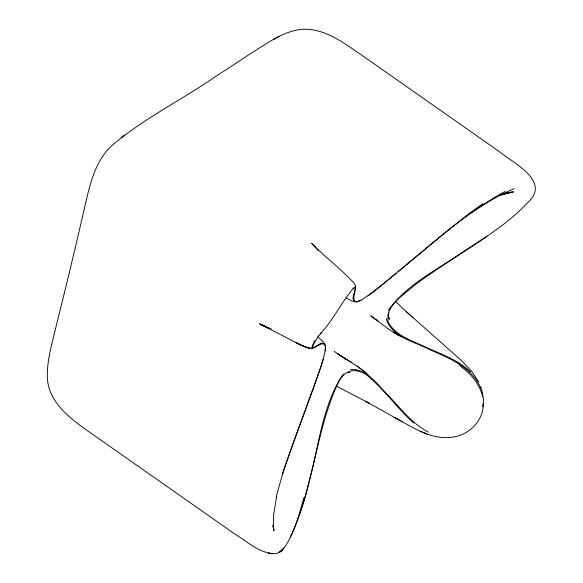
<?xml version="1.0" encoding="UTF-8"?>
<svg xmlns="http://www.w3.org/2000/svg" width="583" height="583" viewBox="0 0 583 583"><rect width="100%" height="100%" fill="white"/><g stroke="black" fill="none" stroke-linecap="round" stroke-linejoin="round"><path stroke-width="0.87" d="M483.424 403.108L483.001 406.591L483.453 399.508L483.052 395.791M483.3 404.172C483.212 420.948 469.053 435.027 452.758 437.097C431.231 440.493 412.203 426.989 394.268 417.231L402.408 421.895M388.446 317.043L388.781 312.998M325.227 350.915L325.525 345.828L324.491 343.394C319.987 341.66 316.656 347.162 312.524 347.876L312.568 345.624L314.674 340.523M276.714 496.235L273.514 515.299L273.427 528.344L273.143 525.691M308.932 481.638C319.2 445.966 322.056 405.36 343.307 374.06M276.174 497.175C288.199 450.018 308.531 405.571 323.215 359.274M308.903 482.746L304.122 500.287L299.473 514.541M303.889 497.678C299.954 512.231 295.712 526.85 288.855 540.339C285.801 545.535 282.522 552.13 276.116 553.61C260.12 554.185 247.381 541.534 234.49 533.773L91.648 433.621C71.381 419.556 46.101 401.687 47.354 373.914C47.515 359.573 51.435 345.639 54.758 331.785C65.165 290.072 75.294 248.285 84.863 206.367C89.775 184.913 94.861 161.659 111.499 145.918C143.192 118.757 181.277 100.261 215.535 76.548C234.854 64.319 253.561 51.093 273.289 39.513C282.143 34.455 291.755 30.265 301.994 29.296C325.817 27.889 345.522 44.425 364.178 56.857L498.633 151.121C512.785 162.854 552.32 181.466 527.083 203.227C508.31 223.369 484.604 237.879 461.678 252.731C436.324 270.439 406.424 284.577 388.256 310.447M282.223 473.906L321.437 365.526L325.11 351.709L325.401 346.637L324.345 344.21C319.666 342.418 316.132 348.24 311.672 348.43L311.169 347.118M290.385 537.198C313.348 488.882 315.235 433.504 337.214 384.846C344.087 367.603 359.15 366.561 371.415 379.103C386.638 392.621 398.488 409.434 413.631 423.032M318.435 335.757L313.29 344.786L312.728 346.768M318.099 337.127L321.153 332.813L320.315 333.775C333.396 320.082 341.15 302.424 353.487 288.264M398.233 271.663C432.644 243.432 465.839 212.926 505.104 191.428M396.178 273.383L384.219 283.229M383.534 283.783L368.164 295.661M121.126 137.559L124.201 135.22M482.688 203.751L469.694 213.145L448.181 230.052L373.455 291.908L361.751 299.859L357.182 301.666L354.69 301.273C351.352 294.998 359.638 286.632 352.321 281.327C339.539 267.808 324.505 256.637 311.577 243.242L318.405 250.697M487.045 236.341C462.902 253.015 437.534 267.903 414.098 285.59C403.574 295.202 384.576 305.798 388.365 322.559C396.054 336.143 412.494 340.712 425.692 347.176C441.302 354.143 458.092 359.988 470.714 371.969M468.462 214.726C482.928 204.742 498.05 195.56 514.213 188.586M278.98 36.467L273.289 39.513M361.03 300.245L356.453 302.067L353.954 301.702C351.228 297.264 355.455 292.17 355.207 287.477L354.209 287.419M502.757 194.766L507.982 192.813L500.498 195.283M505.986 193.541L511.036 192.113L503.238 193.979M505.541 193.469L513.521 191.858L507.305 192.929M507.29 193.002L510.81 192.543L507.21 192.929M347.417 372.719L349.713 372.493L348.036 372.537M352.948 288.184L354.216 288.06M350.449 369.476C367.771 368.456 378.425 386.157 389.575 396.768C401.374 409.536 412.56 423.703 428.17 432.018M310.229 348.466L305.776 347.198L299.596 344.436L295.996 342.615L303.772 346.324L310.987 348.59L305.776 347.198L306.643 347.461L299.596 344.436L300.5 344.852L259.479 323.762L269.608 328.666L260.39 324.352L265.207 326.546M271.153 328.899L261.344 324.855L265.236 326.567M420.19 431.187L427.018 434.036M352.54 301.447L346.142 297.796M336.828 386.332L369.666 403.472L365.505 401.235L398.459 419.636M378.411 321.262L370.642 315.804L389.357 329.686L401.716 337.178M393.306 332.288L398.437 335.363M350.937 362.167L337.28 353.502L343.307 357.612M344.444 358.013L356.993 366.051L368.048 374.417M334.183 351.389L341.9 356.475M318.653 337.776L323.769 342.163M356.993 366.051L365.213 372.041M345.989 359.565L344.028 358.122L346.113 359.653M459.623 365.643C470.357 373.091 479.722 383.716 482.6 396.761M413.099 317.939L396.272 302.22M406.198 311.592L460.781 359.937L471.501 371.094L478.665 381.836M314.383 246.077L315.163 246.849M480.815 388.103C472.048 367.691 450.091 358.516 431.041 350.194C415.519 341.842 392.046 337.761 386.252 318.814M387.943 314.915L389.218 319.258L388.22 314.988M480.88 386.995L482.826 394.553M355.295 285.889L355.448 286.479M273.048 525.458L273.689 528.089L273.136 525.472M273.201 526.398L273.974 530.829L273.223 525.873M283.695 548.093L281.101 551.103L283.695 548.093M280.445 551.431L279.359 552.393L282.034 550.031L280.445 551.431M270.024 553.391L268.508 553.129L272.45 553.821L270.024 553.391"/></g></svg>
